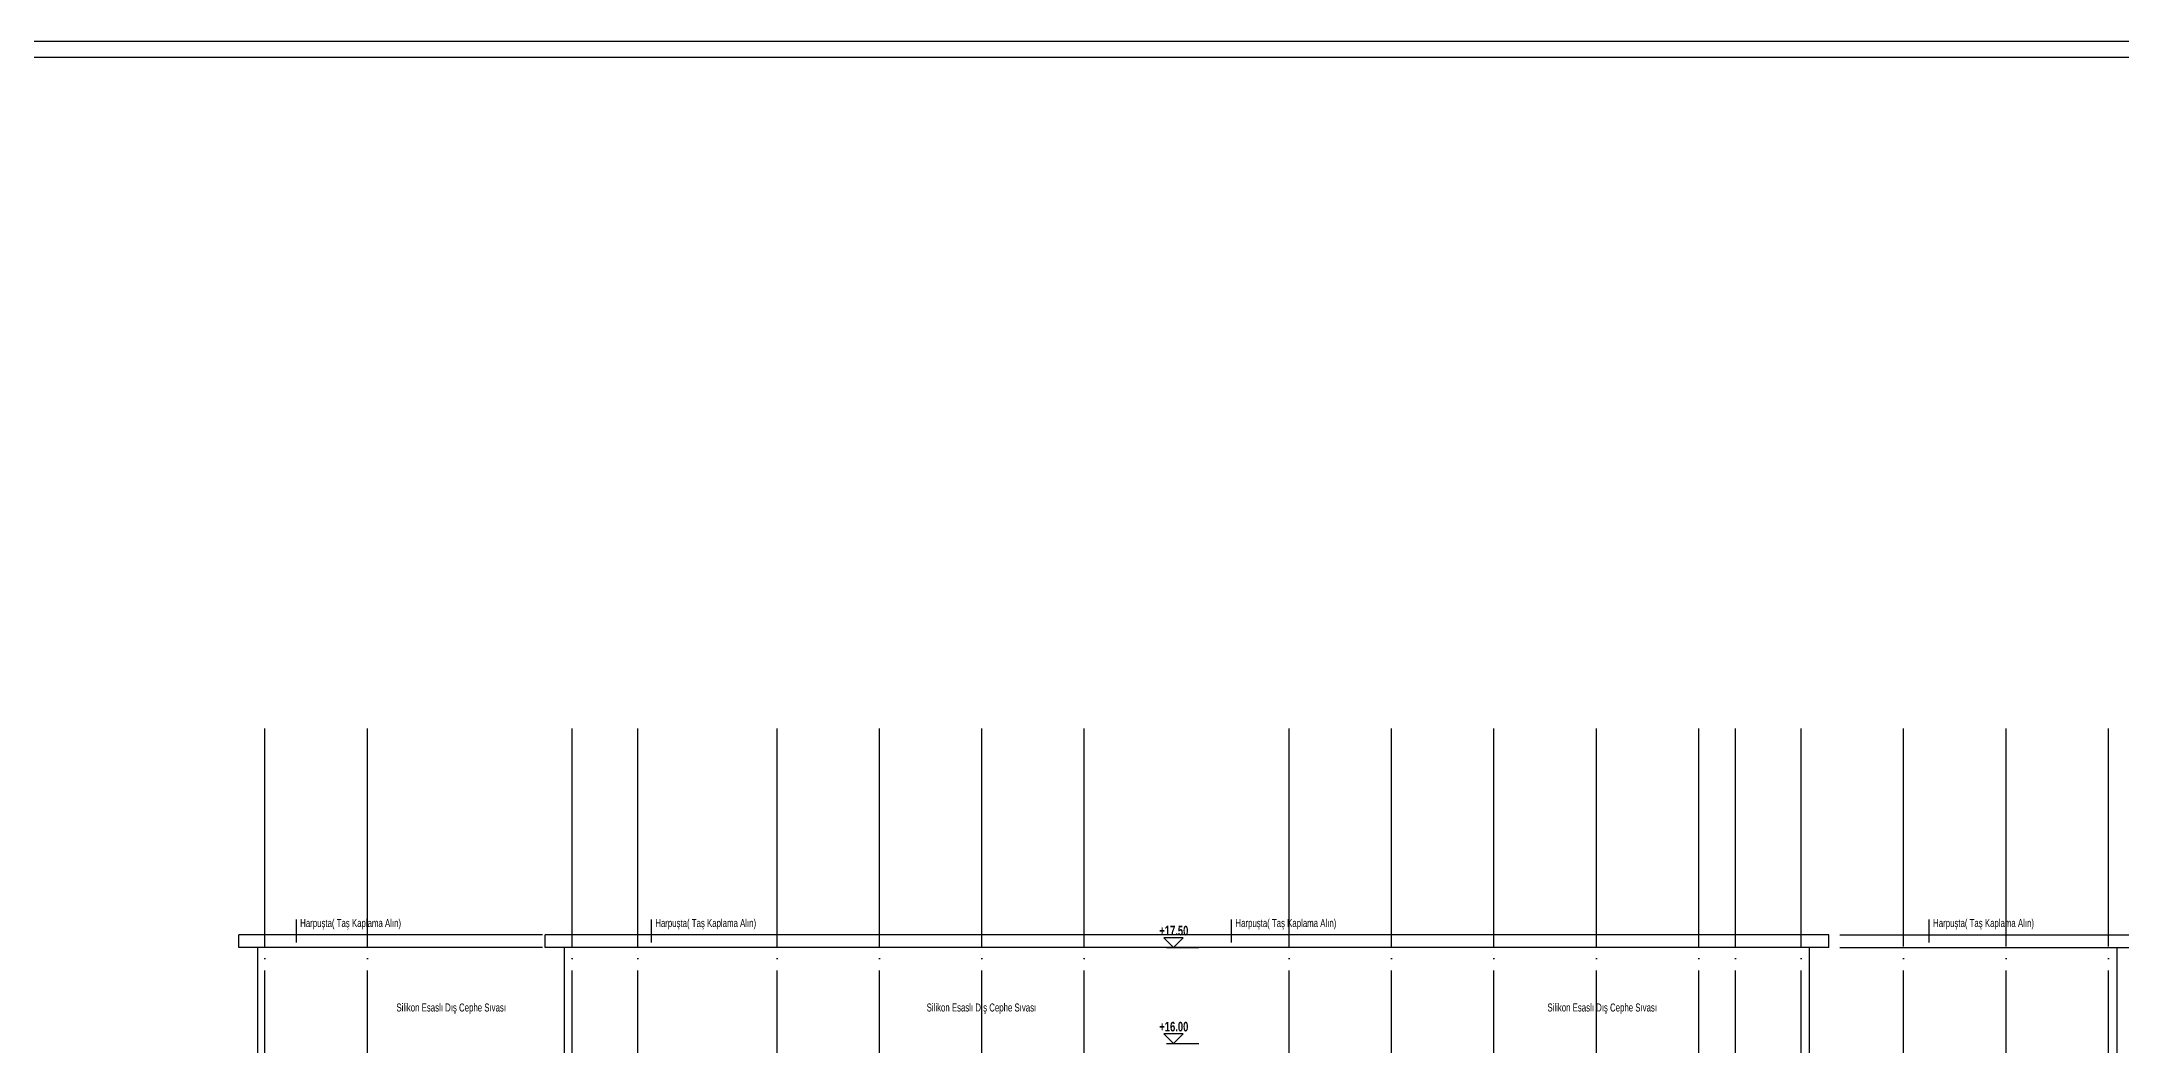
# Model space of a CAD drawing. Extents: x 460786 to 545292, y 30998 to 41694.
# Drawn here: x 528479 to 531729, y 40125 to 41694 of the extents above; entities that cross this region are included whole.
import ezdxf
from ezdxf.enums import TextEntityAlignment as Align

# ---------------------------------------------------------------- set-up
doc = ezdxf.new("R2010")
doc.units = 0
doc.header["$LTSCALE"] = 50
doc.header["$MEASUREMENT"] = 0
doc.linetypes.add('DASHDOT', pattern=[5.5, 5, -0.25, 0, -0.25])
doc.layers.get('0').update_dxf_attribs({"linetype": 'CONTINUOUS'})
for name, color, linetype in [('A-Aks Yatay', 12, 'DASHDOT'), ('A-Gör 2', 40, 'CONTINUOUS'), ('A-Gör 3', 25, 'CONTINUOUS'), ('A-Kot', 3, 'CONTINUOUS'), ('A-Lejant', 23, 'CONTINUOUS'), ('A-Yazı 1', 200, 'CONTINUOUS'), ('A-Yazı 2', 205, 'CONTINUOUS')]:
    doc.layers.add(name, color=color, linetype=linetype)
doc.styles.add('blkan', font='arial.ttf', dxfattribs={"width": 0.9, "height": 12.5})
doc.styles.add('YAZI', font='arialbd.ttf', dxfattribs={"width": 0.9, "height": 150})

# ---------------------------------------------------------------- blocks, each defined once
blk = doc.blocks.new('kot-k')
for p, q in [((9.4, 0), (-32.7, 0)), ((-12.6, 12.6), (12.6, 12.6)), ((0, 0), (-12.6, 12.6)), ((0, 0), (12.6, 12.6))]:
    blk.add_line(p, q)
at = {"style": 'YAZI', "width": 0.7}
blk.add_attdef('KOT', text='', height=12.5, dxfattribs=at).set_placement((0, 22), align=Align.MIDDLE_CENTER)

msp = doc.modelspace()

# ---------------------------------------------------------------- linework, layer by layer
at = {"layer": 'A-Aks Yatay', "ltscale": 1.5}
for p, q in [((528828.41, 38216.97), (528828.41, 40620.39)), ((528988.41, 38216.97), (528988.41, 40620.39)), ((529308.41, 38216.97), (529308.41, 40620.39)), ((529410.91, 38216.97), (529410.91, 40620.39)), ((529628.41, 38216.97), (529628.41, 40620.39)), ((529788.41, 38216.97), (529788.41, 40620.39)), ((529948.41, 38216.97), (529948.41, 40620.39)), ((530108.41, 38216.97), (530108.41, 40620.39)), ((530428.41, 38216.97), (530428.41, 40620.39)), ((530588.41, 38216.97), (530588.41, 40620.39)), ((530748.41, 38216.97), (530748.41, 40620.39)), ((530908.41, 38216.97), (530908.41, 40620.39)), ((531068.41, 38216.97), (531068.41, 40620.39)), ((531125.91, 38216.97), (531125.91, 40620.39)), ((531228.41, 38216.97), (531228.41, 40620.39)), ((531388.41, 38216.97), (531388.41, 40620.39)), ((531548.41, 38216.97), (531548.41, 40620.39)), ((531708.41, 38216.97), (531708.41, 40620.39))]:
    msp.add_line(p, q, dxfattribs=at)
at = {"layer": 'A-Gör 2'}
for p, q in [((529266.41, 40278.33), (529266.41, 40298.33)), ((531271.41, 40298.33), (529266.41, 40298.33)), ((531271.41, 40278.33), (531271.41, 40298.33)), ((531271.41, 40278.33), (529266.41, 40278.33)), ((531271.41, 40278.33), (529266.41, 40278.33)), ((529296.41, 40088.33), (529296.41, 40278.33)), ((531241.41, 40088.33), (531241.41, 40278.33))]:
    msp.add_line(p, q, dxfattribs=at)
at = {"layer": 'A-Gör 3'}
for p, q in [((528787.41, 40278.33), (528787.41, 40298.33)), ((529261.89, 40298.33), (528787.41, 40298.33)), ((531288.53, 40298.33), (531751.41, 40298.33)), ((529261.89, 40278.33), (528787.41, 40278.33)), ((529261.89, 40278.33), (528787.41, 40278.33)), ((528817.41, 40088.33), (528817.41, 40278.33)), ((531288.53, 40278.33), (531751.41, 40278.33)), ((531721.41, 40278.33), (531721.41, 38428.33))]:
    msp.add_line(p, q, dxfattribs=at)
at = {"layer": 'A-Lejant'}
msp.add_lwpolyline([(460786.15, 41693.81), (460786.15, 37193.81), (545291.84, 37193.81), (545291.84, 41693.81), (460786.15, 41693.81)], dxfattribs=at)
msp.add_lwpolyline([(460811.15, 41668.81), (460811.15, 37218.81), (545266.84, 37218.81), (545266.84, 41668.81)], close=True, dxfattribs=at)
at = {"layer": 'A-Yazı 2'}
for p, q in [((528876.96, 40322.1), (528876.96, 40286.22)), ((529431.7, 40322.1), (529431.7, 40286.22)), ((530338.05, 40322.1), (530338.05, 40286.22)), ((531428.01, 40322.1), (531428.01, 40286.22))]:
    msp.add_line(p, q, dxfattribs=at)

# ---------------------------------------------------------------- block references
at = {"layer": 'A-Kot'}
ref = msp.add_blockref('kot-k', (530247.94, 40278.33), dxfattribs=dict(at, xscale=-1.200000000186265, yscale=1.200000000186265, zscale=1.200000000186265))
ref.add_attrib('KOT', '+17.50', dxfattribs={"layer": '0', "height": 15, "style": 'YAZI', "width": 0.7}).set_placement((530248.32, 40304.73), align=Align.MIDDLE_CENTER)
ref = msp.add_blockref('kot-k', (530247.94, 40128.33), dxfattribs=dict(at, xscale=-1.200000000186265, yscale=1.200000000186265, zscale=1.200000000186265))
ref.add_attrib('KOT', '+16.00', dxfattribs={"layer": '0', "height": 15, "style": 'YAZI', "width": 0.7}).set_placement((530248.32, 40154.73), align=Align.MIDDLE_CENTER)

# ---------------------------------------------------------------- texts
at = {"layer": 'A-Yazı 1', "style": 'blkan', "width": 0.7}
for p in [(529033.8, 40178.38), (529862.15, 40178.38), (530831.95, 40178.38)]:
    msp.add_text('Silikon Esaslı Dış Cephe Sıvası', height=12.5, dxfattribs=at).set_placement(p)
at = {"layer": 'A-Yazı 2', "style": 'blkan', "width": 0.7}
for p in [(528880.05, 40310.36), (529434.79, 40310.36), (530341.14, 40310.36), (531431.1, 40310.36)]:
    msp.add_text(' Harpuşta( Taş Kaplama Alın)', height=12.5, dxfattribs=at).set_placement(p)

doc.saveas('drawing.dxf')
